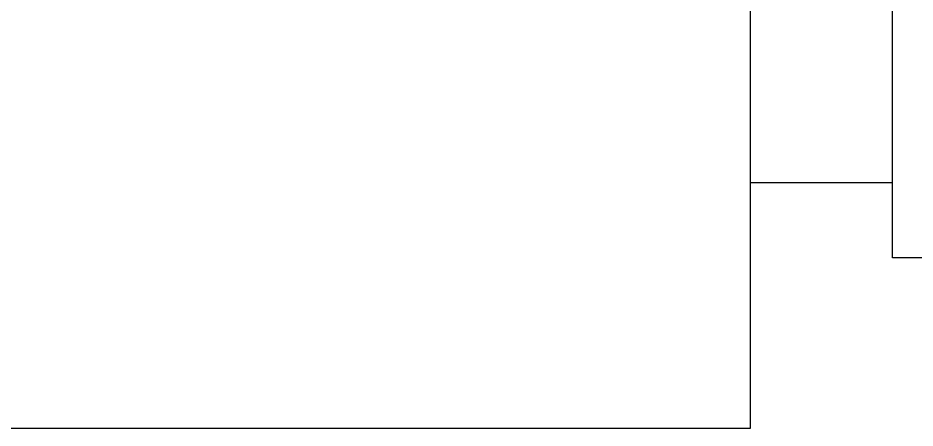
# Model space of a CAD drawing. Header units: inches. Extents: x 1.3 to 19.8, y 1.7 to 13.
# Drawn here: x 13.9277 to 14.2875, y 4.2372 to 4.4016 of the extents above; entities that cross this region are included whole.
import ezdxf

# ---------------------------------------------------------------- set-up
doc = ezdxf.new("R2010")
doc.units = ezdxf.units.IN
doc.header["$MEASUREMENT"] = 0
doc.layers.add('Fastener', color=134, linetype='Continuous')
doc.layers.add('Solenoid', color=6, linetype='Continuous')

msp = doc.modelspace()

# ---------------------------------------------------------------- linework, layer by layer
at = {"layer": 'Fastener'}
for p, q in [((14.27854, 4.30538), (14.27854, 4.58709)), ((14.30854, 4.30538), (14.27854, 4.30538))]:
    msp.add_line(p, q, dxfattribs=at)
at = {"layer": 'Solenoid'}
for p, q in [((14.22154, 4.23717), (14.22154, 7.25717)), ((14.27854, 4.33567), (14.27854, 4.58709)), ((14.22154, 4.33567), (14.27854, 4.33567)), ((13.72154, 4.23717), (14.22154, 4.23717))]:
    msp.add_line(p, q, dxfattribs=at)

doc.saveas('drawing.dxf')
